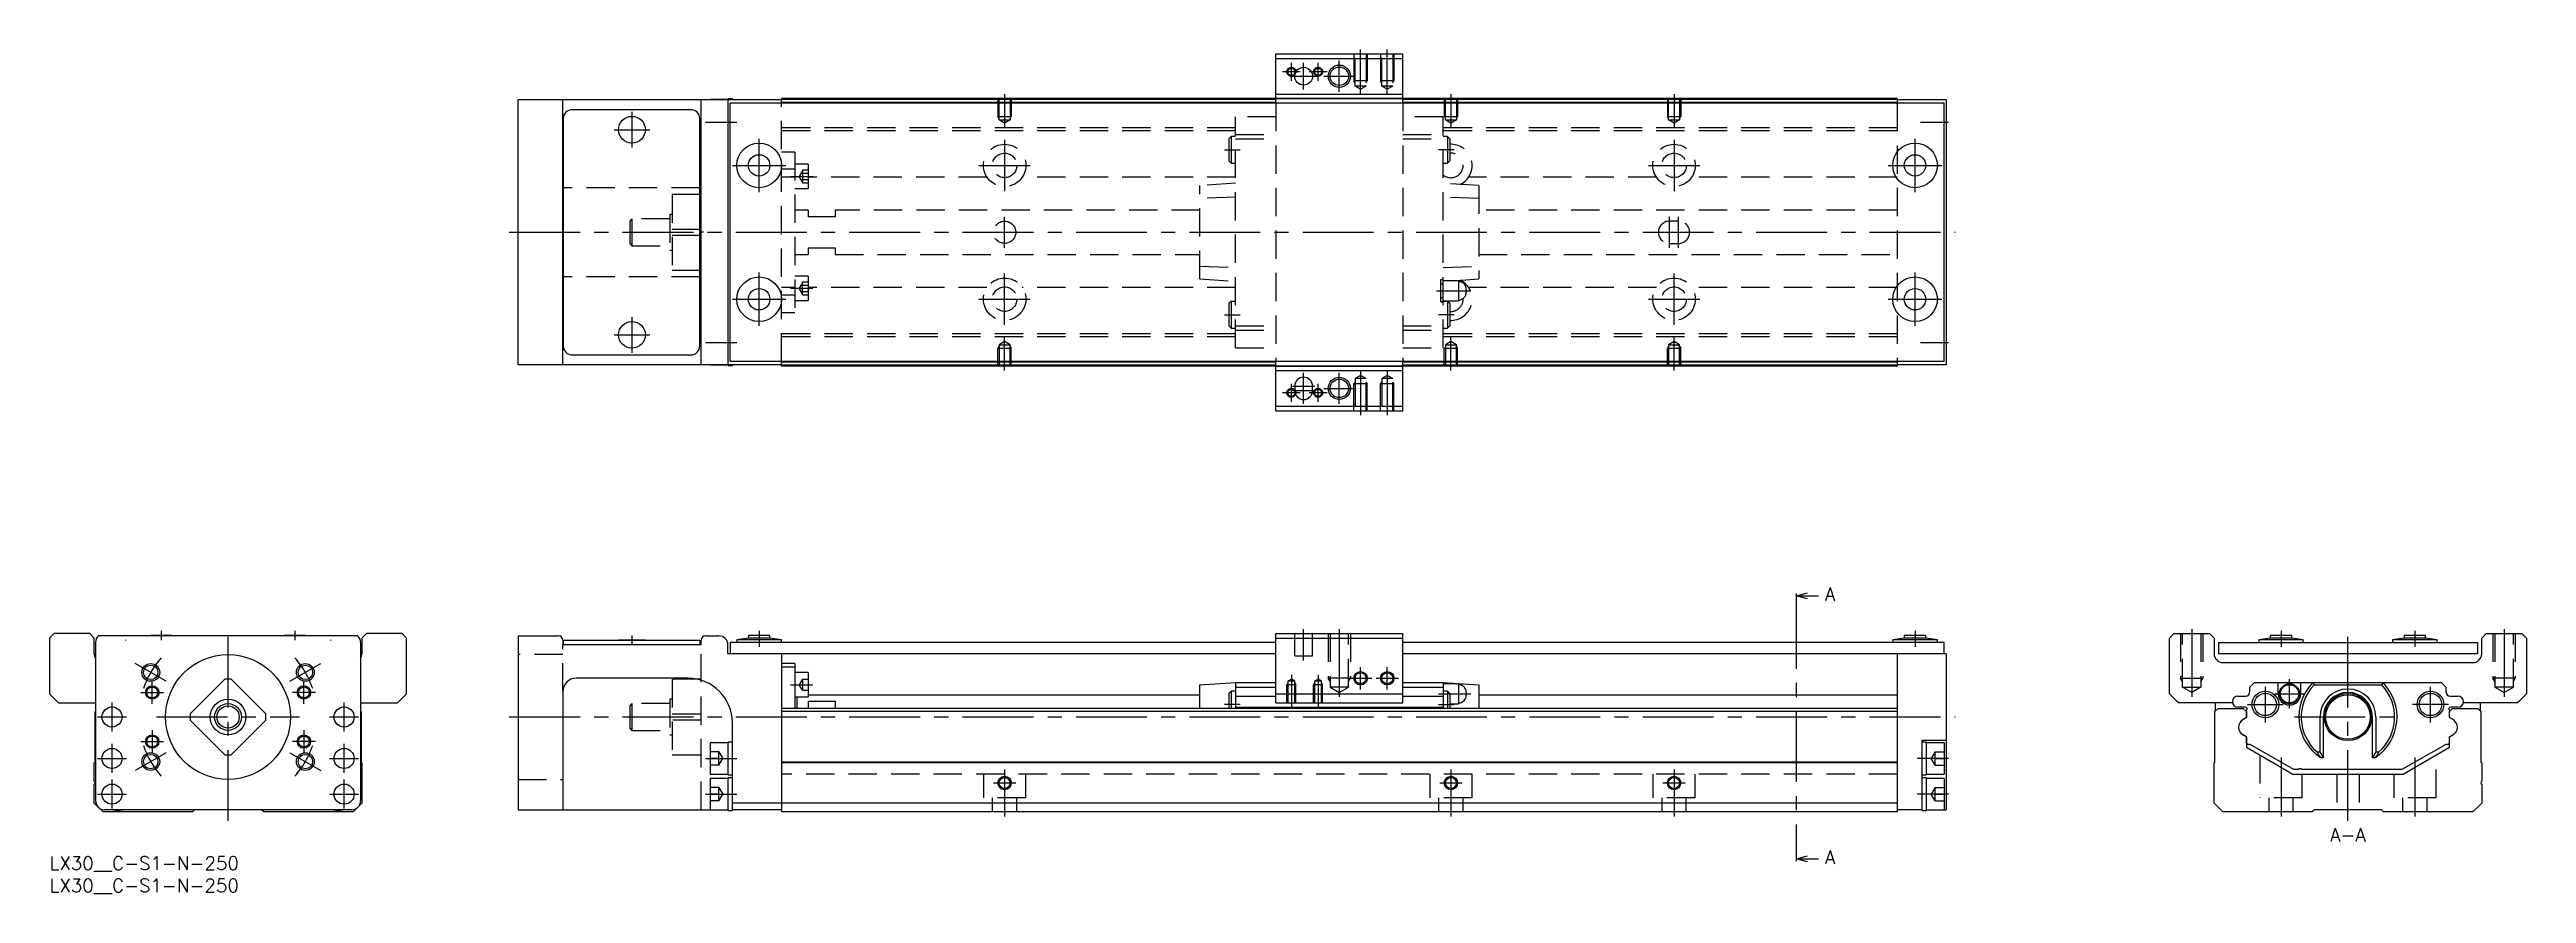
# Model space of a CAD drawing. Extents: x 0 to 555, y -8 to 181.
import ezdxf

# ---------------------------------------------------------------- set-up
doc = ezdxf.new("R2010")
doc.units = 0
doc.header["$LTSCALE"] = 0.5
doc.linetypes.add('CENTER', pattern=[50.8, 31.75, -6.35, 6.35, -6.35])
doc.linetypes.add('DASHED', pattern=[19.05, 12.7, -6.35])
for name, color, linetype in [('MSM_CENTER', 1, 'CENTER'), ('MSM_CONTINUOUS', 7, 'CONTINUOUS'), ('MSM_DASHED', 4, 'DASHED'), ('MSM_NARROW', 5, 'CONTINUOUS'), ('MSM_PART_NUMBER', 7, 'CONTINUOUS')]:
    doc.layers.add(name, color=color, linetype=linetype)
doc.styles.get("Standard").update_dxf_attribs({"font": 'txt.shx', "height": 3, "bigfont": 'bigfont.shx'})

# ---------------------------------------------------------------- blocks, each defined once
blk = doc.blocks.new('*U2')
at = {"layer": 'MSM_PART_NUMBER'}
blk.add_text('LX30__C-S1-N-250', height=3, dxfattribs=at).set_placement((0, -3))
blk = doc.blocks.new('*U3')
at = {"layer": 'MSM_PART_NUMBER'}
blk.add_text('LX30__C-S1-N-250', height=3, dxfattribs=at).set_placement((0, -8))

msp = doc.modelspace()

# ---------------------------------------------------------------- linework, layer by layer
at = {"layer": 'MSM_CENTER'}
for p, q in [((278.25, 174), (278.25, 178)), ((281, 172), (281, 178)), ((284.25, 174), (284.25, 178)), ((289, 171.5), (289, 178.5)), ((293.75, 171.09), (293.75, 181)), ((299.75, 171.09), (299.75, 181)), ((280.25, 176), (276.25, 176)), ((278, 175), (284, 175)), ((286.25, 176), (282.25, 176)), ((285.5, 175), (292.5, 175)), ((130.5, 167), (130.5, 159)), ((214, 171), (214, 163.49)), ((314, 171), (314, 163.49)), ((364, 171), (364, 163.49)), ((126.5, 163), (134.5, 163)), ((147, 164.7), (154, 164.7)), ((159, 149), (159, 161)), ((418, 149), (418, 161)), ((419.25, 164.7), (425.5, 164.7)), ((214, 160.75), (214, 149.25)), ((263.25, 158.5), (266.75, 158.5)), ((314.75, 158.5), (311.25, 158.5)), ((364, 160.75), (364, 149.25)), ((153, 155), (165, 155)), ((166, 152.55), (171, 152.55)), ((208.25, 155), (219.75, 155)), ((358.25, 155), (369.75, 155)), ((412, 155), (424, 155)), ((103, 140), (427, 140)), ((214, 136.5), (214, 143.5)), ((363, 136.5), (363, 143.5)), ((365, 136.5), (365, 143.5)), ((159, 119), (159, 131)), ((214, 119.25), (214, 130.75)), ((364, 119.25), (364, 130.75)), ((418, 119), (418, 131)), ((153, 125), (165, 125)), ((166, 127.44), (171, 127.44)), ((208.25, 125), (219.75, 125)), ((310.75, 126.9), (318.45, 126.9)), ((358.25, 125), (369.75, 125)), ((412, 125), (424, 125)), ((126.5, 117), (134.5, 117)), ((130.5, 121), (130.5, 113)), ((263.25, 121.5), (266.75, 121.5)), ((314.75, 121.5), (311.25, 121.5)), ((147, 115.3), (154, 115.3)), ((214, 109), (214, 116.51)), ((314, 109), (314, 116.51)), ((364, 109), (364, 116.51)), ((419.25, 115.3), (425.5, 115.3)), ((278.25, 102), (278.25, 106)), ((278.5, 105.5), (283.5, 105.5)), ((281, 101.5), (281, 108.5)), ((284.25, 102), (284.25, 106)), ((289, 101.5), (289, 108.5)), ((293.75, 108.91), (293.75, 99)), ((299.75, 108.91), (299.75, 99)), ((280.25, 104), (276.25, 104)), ((278.5, 104.5), (283.5, 104.5)), ((286.25, 104), (282.25, 104)), ((285.5, 105), (292.5, 105)), ((391.38, 58), (391.38, 0)), ((25, 50.6), (25, 48.5)), ((40, 8), (40, 51.5)), ((55, 50.6), (55, 48.5)), ((159, 50.6), (159, 47)), ((281, 44), (281, 51)), ((289, 51), (289, 35.81)), ((418, 50.6), (418, 47)), ((480, 51), (480, 35.81)), ((500, 50.6), (500, 47)), ((515, 8), (515, 51.5)), ((530, 50.6), (530, 47)), ((550, 51), (550, 35.81)), ((17, 48.6), (17, 48.49)), ((63, 48.49), (63, 48.6)), ((130.5, 49.6), (130.5, 47.49)), ((26.14, 39.3), (19.22, 43.3)), ((23, 34.22), (23, 39.38)), ((53.86, 39.3), (60.78, 43.3)), ((57, 34.22), (57, 39.38)), ((278.25, 40.76), (278.25, 33.5)), ((284.25, 40.76), (284.25, 33.5)), ((291.25, 40), (296.25, 40)), ((293.75, 37.5), (293.75, 42.5)), ((297.25, 40), (302.25, 40)), ((299.75, 37.5), (299.75, 42.5)), ((501.9, 33.25), (501.9, 39.75)), ((14, 28.05), (14, 34.55)), ((20.42, 36.8), (25.57, 36.8)), ((59.57, 36.8), (54.42, 36.8)), ((66, 28.05), (66, 34.55)), ((166, 38.55), (171, 38.55)), ((266.75, 34.1), (263.25, 34.1)), ((311.25, 36.5), (318.45, 36.5)), ((311.25, 34.1), (314.75, 34.1)), ((492.5, 34.1), (500.5, 34.1)), ((496.5, 30.1), (496.5, 38.1)), ((498.65, 36.5), (505.15, 36.5)), ((537.5, 34.1), (529.5, 34.1)), ((533.5, 30.1), (533.5, 38.1)), ((10.75, 31.3), (17.25, 31.3)), ((23, 28.38), (23, 23.23)), ((24, 31.3), (56, 31.3)), ((57, 28.38), (57, 23.23)), ((62.75, 31.3), (69.25, 31.3)), ((103, 31.3), (427, 31.3)), ((503, 31.3), (527, 31.3)), ((14, 18.75), (14, 25.25)), ((26.14, 23.3), (19.22, 19.3)), ((20.42, 25.8), (25.57, 25.8)), ((53.86, 23.3), (60.78, 19.3)), ((59.57, 25.8), (54.42, 25.8)), ((66, 18.75), (66, 25.25)), ((10.75, 22), (17.25, 22)), ((14, 10.75), (14, 17.25)), ((62.75, 22), (69.25, 22)), ((66, 10.75), (66, 17.25)), ((147, 22), (154, 22)), ((214, 19.5), (214, 9)), ((314, 19.5), (314, 9)), ((364, 19.5), (364, 9)), ((425.5, 22), (418.5, 22)), ((500, 22.18), (500, 9)), ((530, 22.18), (530, 9)), ((10.75, 14), (17.25, 14)), ((62.75, 14), (69.25, 14)), ((147, 14), (154, 14)), ((211.5, 16.5), (216.5, 16.5)), ((311.5, 16.5), (316.5, 16.5)), ((361.5, 16.5), (366.5, 16.5)), ((425.5, 14), (418.5, 14))]:
    msp.add_line(p, q, dxfattribs=at)
for start, end in [(138.5385, 161.4615), (18.5385, 41.4615), (198.5385, 221.4615), (318.5385, 341.4615)]:
    msp.add_arc((40, 31.3), 20, start, end, dxfattribs=at)
at = {"layer": 'MSM_CONTINUOUS'}
for p, q in [((274.75, 169), (274.75, 180)), ((274.75, 180), (303.25, 180)), ((274.75, 179), (303.25, 179)), ((303.25, 169), (303.25, 180)), ((105, 110.3), (105, 169.7)), ((164, 169.7), (105, 169.7)), ((115, 110.3), (115, 169.7)), ((143.7, 167.5), (117.1, 167.5)), ((146, 110.3), (146, 169.7)), ((148, 169.75), (148, 169.7)), ((152, 169.75), (148, 169.75)), ((153, 169.9), (152, 169.9)), ((152, 169.9), (152, 110.1)), ((152, 169.7), (152, 110.3)), ((152.5, 111), (152.5, 169)), ((152.5, 111), (152.5, 169)), ((424.5, 169), (152.5, 169)), ((153, 169.9), (153, 169.7)), ((164, 169), (164, 170)), ((414, 170), (164, 170)), ((274.75, 169.8), (164, 169.8)), ((274.75, 169.1), (164, 169.1)), ((274.75, 171), (303.25, 171)), ((274.75, 170), (303.25, 170)), ((414, 169.8), (303.25, 169.8)), ((414, 169.1), (303.25, 169.1)), ((414, 170), (414, 169)), ((425, 169.7), (414, 169.7)), ((424.5, 111), (424.5, 169)), ((425, 169.7), (425, 110.3)), ((115.1, 165.5), (115.1, 114.5)), ((145.7, 114.5), (145.7, 165.5)), ((115, 158.2), (115.1, 158.2)), ((145.7, 158.2), (146, 158.2)), ((115.1, 150), (115, 150)), ((146, 150), (145.7, 150)), ((146, 148.5), (145.7, 148.5)), ((146, 148.47), (145.7, 148.47)), ((145.7, 140.72), (146, 140.72)), ((145.7, 140.72), (146, 140.72)), ((146, 139.28), (145.7, 139.28)), ((146, 139.28), (145.7, 139.28)), ((115.1, 130), (115, 130)), ((146, 131.53), (145.7, 131.53)), ((146, 131.5), (145.7, 131.5)), ((146, 130), (145.7, 130)), ((115.1, 121.8), (115, 121.8)), ((146, 121.8), (145.7, 121.8)), ((117.1, 112.5), (143.7, 112.5)), ((164, 110.3), (105, 110.3)), ((148, 110.3), (148, 110.25)), ((148, 110.25), (152, 110.25)), ((152, 110.1), (153, 110.1)), ((424.5, 111), (152.5, 111)), ((153, 110.3), (153, 110.1)), ((164, 110), (164, 111)), ((274.75, 110.9), (164, 110.9)), ((274.75, 110.2), (164, 110.2)), ((414, 110), (164, 110)), ((274.75, 100), (274.75, 111)), ((274.75, 110), (303.25, 110)), ((274.75, 109), (303.25, 109)), ((279, 105.5), (279, 104.5)), ((283, 104.5), (283, 105.5)), ((303.25, 100), (303.25, 111)), ((414, 110.9), (303.25, 110.9)), ((414, 110.2), (303.25, 110.2)), ((414, 111), (414, 110)), ((425, 110.3), (414, 110.3)), ((274.75, 101), (303.25, 101)), ((274.75, 100), (303.25, 100)), ((391.38, 58.5), (393.88, 59.17)), ((391.38, 59), (391.38, 58)), ((393.88, 57.83), (391.38, 58.5)), ((391.38, 58.5), (396.38, 58.5)), ((1, 50), (0, 49)), ((9, 50), (1, 50)), ((10, 49), (9, 50)), ((71, 50), (70, 49)), ((79, 50), (71, 50)), ((80, 49), (79, 50)), ((274.75, 50), (303.25, 50)), ((274.75, 34.5), (274.75, 50)), ((303.25, 34.5), (303.25, 50)), ((475, 49), (476, 50)), ((476, 50), (484, 50)), ((484, 50), (485, 49)), ((545, 49), (546, 50)), ((546, 50), (554, 50)), ((554, 50), (555, 49)), ((0, 49), (0, 36.5)), ((10, 45.5), (10, 49)), ((10.3, 48), (10.3, 12.5)), ((69.02, 49.5), (10.98, 49.5)), ((22.6, 49.6), (22.6, 49.5)), ((27.4, 49.6), (22.6, 49.6)), ((27.4, 49.5), (27.4, 49.6)), ((52.6, 49.6), (52.6, 49.5)), ((57.4, 49.6), (52.6, 49.6)), ((57.4, 49.5), (57.4, 49.6)), ((69.7, 48), (69.7, 12.5)), ((70, 49), (70, 45.5)), ((80, 36.5), (80, 49)), ((105, 49.5), (105, 10.5)), ((105, 49.5), (114, 49.5)), ((115, 48.5), (115, 47.5)), ((146, 47.5), (115, 47.5)), ((115.1, 48.5), (115.1, 47.5)), ((115.1, 48.5), (145.7, 48.5)), ((127.5, 48.6), (133.5, 48.6)), ((127.5, 48.6), (127.5, 48.5)), ((133.5, 48.5), (133.5, 48.6)), ((145.7, 48.5), (145.7, 47.5)), ((146, 47.5), (146, 48.5)), ((147, 49.5), (150, 49.5)), ((152, 45.5), (152, 47.5)), ((274.75, 45.5), (152, 45.5)), ((152.5, 48), (152.5, 45.5)), ((274.75, 48), (152.5, 48)), ((156.6, 49), (154, 48.6)), ((154, 48.6), (154, 48)), ((164, 48.6), (154, 48.6)), ((156.6, 49.6), (156.6, 49)), ((161.4, 49.6), (156.6, 49.6)), ((161.4, 49), (156.6, 49)), ((161.4, 49), (161.4, 49.6)), ((164, 48.6), (161.4, 49)), ((164, 48), (164, 48.6)), ((164, 45.5), (164, 10)), ((274.75, 49), (303.25, 49)), ((424.5, 48), (303.25, 48)), ((425, 45.5), (303.25, 45.5)), ((415.6, 49), (413, 48.6)), ((413, 48.6), (413, 48)), ((423, 48.6), (413, 48.6)), ((414, 45.5), (414, 10)), ((415.6, 49.6), (415.6, 49)), ((420.4, 49.6), (415.6, 49.6)), ((420.4, 49), (415.6, 49)), ((420.4, 49), (420.4, 49.6)), ((423, 48.6), (420.4, 49)), ((423, 48), (423, 48.6)), ((424.5, 45.5), (424.5, 48)), ((425, 45.5), (425, 10.5)), ((475, 36.5), (475, 49)), ((485, 49), (485, 45.5)), ((486, 48), (544, 48)), ((486, 48), (486, 45.5)), ((544, 45.5), (486, 45.5)), ((497.6, 49), (495, 48.6)), ((505, 48.6), (495, 48.6)), ((495, 48.6), (495, 48)), ((502.4, 49.6), (497.6, 49.6)), ((497.6, 49.6), (497.6, 49)), ((502.4, 49), (497.6, 49)), ((502.4, 49), (502.4, 49.6)), ((505, 48.6), (502.4, 49)), ((505, 48), (505, 48.6)), ((527.6, 49), (525, 48.6)), ((535, 48.6), (525, 48.6)), ((525, 48.6), (525, 48)), ((532.4, 49.6), (527.6, 49.6)), ((527.6, 49.6), (527.6, 49)), ((532.4, 49), (527.6, 49)), ((532.4, 49), (532.4, 49.6)), ((535, 48.6), (532.4, 49)), ((535, 48), (535, 48.6)), ((544, 48), (544, 45.5)), ((545, 45.5), (545, 49)), ((555, 49), (555, 36.5)), ((39.28, 39.77), (31.53, 32.02)), ((48.47, 32.02), (40.72, 39.77)), ((143, 40), (118, 40)), ((167, 43.3), (164, 43.3)), ((167, 42.45), (164, 42.45)), ((167, 43.3), (167, 33.2)), ((170, 41.3), (167, 41.3)), ((170, 41.3), (170, 35.8)), ((257.75, 38.5), (265.75, 39)), ((265.75, 39), (274.75, 39)), ((265.75, 39), (265.75, 33.2)), ((303.25, 39), (312.25, 39)), ((312.25, 39), (320.25, 38.5)), ((312.25, 39), (312.25, 33.2)), ((487, 43.5), (543, 43.5)), ((493.05, 38), (494.05, 39)), ((494.05, 39), (535.95, 39)), ((499.4, 36.5), (499.4, 39)), ((504.4, 39), (504.4, 36.5)), ((507.14, 39), (507.4, 38.5)), ((522.6, 38.5), (522.86, 39)), ((535.95, 39), (536.95, 38)), ((0, 36.5), (2, 34.5)), ((2, 34.5), (10.3, 34.5)), ((69.7, 34.5), (78, 34.5)), ((78, 34.5), (80, 36.5)), ((115, 37), (115, 10.5)), ((167, 35.8), (170, 35.8)), ((167.5, 33.2), (167.5, 35.8)), ((170, 36.3), (257.75, 36.3)), ((170, 34.87), (176, 34.87)), ((170, 34.87), (170, 33.2)), ((176, 34.87), (176, 33.2)), ((257.75, 33.2), (257.75, 38.5)), ((264.75, 37.1), (264.25, 36.6)), ((264.25, 36.6), (264.25, 33.2)), ((265.75, 37.1), (264.75, 37.1)), ((264.75, 37.1), (264.75, 33.2)), ((265.75, 38), (274.75, 38)), ((265.75, 36), (274.75, 36)), ((265.75, 33.5), (312.25, 33.5)), ((274.75, 36.5), (303.25, 36.5)), ((274.75, 34.5), (303.25, 34.5)), ((303.25, 38), (312.25, 38)), ((303.25, 36), (312.25, 36)), ((315.7, 38.75), (312.25, 38.75)), ((313.25, 37.1), (312.25, 37.1)), ((313.75, 36.6), (313.25, 37.1)), ((313.25, 37.1), (313.25, 33.2)), ((313.75, 36.6), (313.75, 33.2)), ((313.75, 34.25), (315.7, 34.25)), ((315.7, 38.75), (315.7, 34.25)), ((317.45, 36.8), (317.45, 36.2)), ((320.25, 38.5), (320.25, 33.2)), ((320.25, 36.3), (414, 36.3)), ((477, 34.5), (475, 36.5)), ((489.13, 34.5), (477, 34.5)), ((485.3, 32.6), (485.3, 34.5)), ((490.35, 36), (492.05, 36)), ((491.75, 33.5), (490.35, 33.5)), ((493.05, 37), (493.05, 38)), ((507.4, 38.5), (522.6, 38.5)), ((536.95, 38), (536.95, 37)), ((537.95, 36), (539.65, 36)), ((539.65, 33.5), (538.25, 33.5)), ((553, 34.5), (540.87, 34.5)), ((544.7, 32.6), (544.7, 34.5)), ((555, 36.5), (553, 34.5)), ((10.2, 32.5), (10.3, 32.6)), ((10.2, 21.2), (10.2, 32.5)), ((31.53, 30.58), (39.28, 22.83)), ((40.72, 22.83), (48.47, 30.58)), ((69.7, 32.6), (69.8, 32.5)), ((69.8, 32.5), (69.8, 21.2)), ((153, 10.35), (153, 30)), ((414, 33.2), (164, 33.2)), ((414, 32.5), (164, 32.5)), ((485.2, 32.5), (485.9, 33.2)), ((485.2, 21.2), (485.2, 32.5)), ((485.9, 33.2), (491.55, 33.2)), ((492.25, 31.15), (491.5, 30.72)), ((491.55, 33.2), (492.25, 32.5)), ((491.6, 30.78), (492.25, 31.15)), ((492.2, 32.55), (492.2, 32.7)), ((492.25, 32.5), (492.2, 32.55)), ((492.25, 31.15), (492.25, 32.5)), ((492.25, 32.5), (492.25, 31.15)), ((508.74, 23.45), (508.74, 31.3)), ((509.5, 22.2), (509.5, 31.3)), ((520.5, 22.2), (520.5, 31.3)), ((521.26, 31.3), (521.26, 23.45)), ((537.75, 32.5), (538.45, 33.2)), ((537.75, 31.15), (537.75, 32.5)), ((538.4, 30.78), (537.75, 31.15)), ((537.8, 32.7), (537.8, 32.55)), ((538.4, 30.78), (538.49, 30.73)), ((538.45, 33.2), (544.1, 33.2)), ((544.1, 33.2), (544.8, 32.5)), ((544.8, 32.5), (544.8, 21.2)), ((152, 25.5), (148, 25.5)), ((148, 25.5), (148, 18.5)), ((153, 25.65), (152, 25.65)), ((152, 25.65), (152, 18.35)), ((425, 26), (419.5, 26)), ((419.5, 26), (419.5, 10.35)), ((420.5, 25.65), (419.5, 25.65)), ((420.5, 25.65), (420.5, 18.35)), ((424.5, 25.5), (420.5, 25.5)), ((424.5, 25.5), (424.5, 18.5)), ((492.25, 26.85), (491.5, 27.28)), ((491.6, 27.22), (492.25, 26.85)), ((492.25, 25.45), (492.25, 26.85)), ((492.25, 26.85), (492.25, 24.5)), ((492.25, 24.5), (502.64, 18.5)), ((493.1, 25.16), (492.7, 25.16)), ((502.91, 19.5), (493.1, 25.16)), ((508.07, 23.45), (508.74, 23.45)), ((509.5, 22.2), (508.74, 23.45)), ((521.26, 23.45), (520.5, 22.2)), ((521.26, 23.45), (521.93, 23.45)), ((536.9, 25.16), (527.09, 19.5)), ((527.36, 18.5), (537.75, 24.5)), ((537.3, 25.16), (536.9, 25.16)), ((537.75, 26.85), (538.5, 27.28)), ((537.75, 24.5), (537.75, 26.85)), ((10, 21), (10.2, 21.2)), ((10, 16.9), (10, 21)), ((69.8, 21.2), (70, 21)), ((70, 21), (70, 12)), ((148, 18.5), (152, 18.5)), ((152, 17.5), (148, 17.5)), ((148, 17.5), (148, 10.5)), ((152, 18.35), (153, 18.35)), ((153, 17.65), (152, 17.65)), ((152, 17.65), (152, 10.35)), ((414, 21.2), (164, 21.2)), ((414, 21), (164, 21)), ((419.5, 18.35), (420.5, 18.35)), ((420.5, 17.65), (419.5, 17.65)), ((420.5, 18.5), (424.5, 18.5)), ((420.5, 17.65), (420.5, 10.35)), ((424.5, 17.5), (420.5, 17.5)), ((424.5, 17.5), (424.5, 10.5)), ((485, 21), (485.2, 21.2)), ((485, 12), (485, 21)), ((502.64, 18.5), (527.36, 18.5)), ((503.85, 19.5), (502.91, 19.5)), ((527.09, 19.5), (504.65, 19.5)), ((508.82, 22.2), (509.5, 22.2)), ((520.5, 22.2), (521.18, 22.2)), ((544.8, 21.2), (545, 21)), ((545, 21), (545, 16.9)), ((10, 12), (10, 16.1)), ((10.7, 11.3), (10, 12)), ((70, 12), (69.3, 11.3)), ((414, 12), (153, 12)), ((487, 10), (485, 12)), ((545, 12), (543, 10)), ((545, 16.1), (545, 12)), ((12, 10), (11.1, 10.9)), ((32, 10), (12, 10)), ((67.7, 10.5), (12.3, 10.5)), ((32.5, 10.5), (32, 10)), ((48, 10), (47.5, 10.5)), ((68, 10), (48, 10)), ((68.9, 10.9), (68, 10)), ((105, 10.5), (152, 10.5)), ((152, 10.35), (153, 10.35)), ((164, 10.5), (153, 10.5)), ((414, 10), (164, 10)), ((419.5, 10.5), (414, 10.5)), ((419.5, 10.35), (420.5, 10.35)), ((420.5, 10.5), (425, 10.5)), ((507, 10), (487, 10)), ((507.5, 10.5), (507, 10)), ((522.5, 10.5), (507.5, 10.5)), ((523, 10), (522.5, 10.5)), ((543, 10), (523, 10)), ((391.38, -0.5), (393.88, 0.17)), ((391.38, 0), (391.38, -1)), ((393.88, -1.17), (391.38, -0.5)), ((391.38, -0.5), (396.38, -0.5))]:
    msp.add_line(p, q, dxfattribs=at)
for centre, radius in [((281, 175), 2), ((289, 175), 2.07), ((130.5, 163), 3), ((159, 155), 5), ((159, 155), 2.4), ((418, 155), 5), ((418, 155), 2.4), ((159, 125), 5), ((418, 125), 5), ((159, 125), 2.4), ((418, 125), 2.4), ((130.5, 117), 3), ((289, 105), 2.07), ((40, 31.3), 14), ((22.68, 41.3), 1.62), ((57.32, 41.3), 1.62), ((293.75, 40), 1.23), ((299.75, 40), 1.23), ((14, 31.3), 2.25), ((23, 36.8), 1.23), ((40, 31.3), 4), ((40, 31.3), 3), ((40, 31.3), 2.5), ((57, 36.8), 1.23), ((66, 31.3), 2.25), ((496.5, 34.1), 3), ((496.5, 34.1), 2.5), ((501.9, 36.5), 2.25), ((501.9, 36.5), 2.05), ((515, 31.3), 5.3), ((515, 31.3), 5), ((533.5, 34.1), 3), ((533.5, 34.1), 2.5), ((14, 22), 2.25), ((22.68, 21.3), 1.62), ((23, 25.8), 1.23), ((57.32, 21.3), 1.62), ((57, 25.8), 1.23), ((66, 22), 2.25), ((214, 16.5), 1.23), ((314, 16.5), 1.23), ((364, 16.5), 1.23), ((14, 14), 2.25), ((66, 14), 2.25)]:
    msp.add_circle(centre, radius, dxfattribs=at)
for centre, radius, start, end in [((117.1, 165.5), 2, 90, 180), ((143.7, 165.5), 2, 0, 90), ((117.1, 114.5), 2, 180, 270), ((143.7, 114.5), 2, 270, 0), ((281, 105.5), 2, 0, 180), ((281, 104.5), 2, 180, 0), ((12, 45.5), 2, 180, 211.7883), ((12.3, 48), 2, 131.4096, 180), ((67.7, 48), 2, 0, 48.5904), ((68, 45.5), 2, 328.2117, 0), ((114, 48.5), 1, 0, 90), ((147, 48.5), 1, 90, 180), ((150, 47.5), 2, 0, 90), ((487, 45.5), 2, 180, 270), ((543, 45.5), 2, 270, 0), ((40, 31.3), 8.5, 85.1192, 94.8808), ((118, 37), 3, 90, 180), ((143, 30), 10, 0, 90), ((515, 31.3), 11, 135.573, 235.8196), ((515, 31.3), 11, 304.1804, 44.427), ((315.7, 36.8), 1.75, 0, 90), ((315.7, 36.2), 1.75, 270, 0), ((490.35, 34.75), 1.25, 90, 270), ((491.75, 32.5), 1, 41.234, 90), ((492.05, 37), 1, 270, 0), ((501.9, 36.5), 2.5, 180, 0), ((515, 31.3), 10.47, 136.5713, 228.5552), ((515, 31.3), 6.26, 0, 180), ((515, 31.3), 5.5, 0, 180), ((515, 31.3), 10.47, 311.4448, 43.4287), ((537.95, 37), 1, 180, 270), ((538.25, 32.5), 1, 90, 138.766), ((539.65, 34.75), 1.25, 270, 90), ((40, 31.3), 8.5, 175.1192, 184.8808), ((40, 31.3), 8.5, 355.1192, 4.8808), ((492.65, 28.85), 2.2, 121.4553, 176.019), ((492.65, 29.15), 2.2, 183.981, 238.5447), ((492.65, 29.15), 2.2, 183.981, 241.4552), ((492.65, 28.85), 2.2, 121.3887, 134.5331), ((492.7, 32.7), 0.5, 113.3254, 180), ((537.3, 32.7), 0.5, 0, 66.6746), ((537.35, 28.85), 2.2, 3.981, 61.4552), ((537.35, 29.15), 2.2, 301.4553, 356.019), ((40, 31.3), 8.5, 265.1192, 274.8808), ((492.7, 25.66), 0.5, 205.8419, 270), ((516, 27.35), 8.83, 206.1475, 215.6253), ((514, 27.35), 8.84, 324.3755, 333.8517), ((537.3, 25.66), 0.5, 270, 334.1581), ((9.7, 16.5), 0.5, 306.8699, 53.1301), ((504.25, 19.2), 0.5, 36.8699, 143.1301), ((545.3, 16.5), 0.5, 126.8699, 233.1301), ((12.3, 12.5), 2, 180, 270), ((67.7, 12.5), 2, 270, 0), ((15.3, 14), 3.65, 253.517, 286.483), ((64.7, 14), 3.65, 253.517, 286.483)]:
    msp.add_arc(centre, radius, start, end, dxfattribs=at)
at = {"layer": 'MSM_DASHED'}
for p, q in [((292.25, 180), (292.25, 174)), ((292.52, 172.8), (292.52, 180)), ((294.98, 180), (294.98, 172.8)), ((295.25, 180), (295.25, 174)), ((298.25, 180), (298.25, 174)), ((298.52, 172.8), (298.52, 180)), ((300.98, 180), (300.98, 172.8)), ((301.25, 180), (301.25, 174)), ((295.25, 174), (292.25, 174)), ((292.52, 173.53), (292.25, 174)), ((294.98, 172.8), (292.52, 172.8)), ((293.75, 172.09), (292.52, 172.8)), ((294.98, 172.8), (293.75, 172.09)), ((294.98, 173.53), (295.25, 174)), ((301.25, 174), (298.25, 174)), ((298.52, 173.53), (298.25, 174)), ((300.98, 172.8), (298.52, 172.8)), ((299.75, 172.09), (298.52, 172.8)), ((300.98, 172.8), (299.75, 172.09)), ((300.98, 173.53), (301.25, 174)), ((164, 111), (164, 169)), ((212.5, 170), (212.5, 166)), ((212.77, 165.2), (212.77, 170)), ((215.23, 170), (215.23, 165.2)), ((215.5, 170), (215.5, 166)), ((274.75, 169), (274.75, 111)), ((303.25, 169), (303.25, 111)), ((312.5, 170), (312.5, 166)), ((312.77, 165.2), (312.77, 170)), ((315.23, 170), (315.23, 165.2)), ((315.5, 170), (315.5, 166)), ((362.5, 170), (362.5, 166)), ((362.77, 165.2), (362.77, 170)), ((365.23, 170), (365.23, 165.2)), ((365.5, 170), (365.5, 166)), ((414, 169), (414, 111)), ((265.75, 163.45), (164, 163.45)), ((265.75, 162.75), (164, 162.75)), ((212.77, 165.53), (212.5, 166)), ((212.5, 166), (215.5, 166)), ((212.77, 165.2), (215.23, 165.2)), ((214, 164.49), (212.77, 165.2)), ((215.23, 165.2), (214, 164.49)), ((215.23, 165.53), (215.5, 166)), ((264.75, 161.5), (264.25, 161)), ((264.25, 161), (264.25, 156)), ((264.75, 161.5), (264.75, 155.5)), ((265.75, 161.5), (264.75, 161.5)), ((274.75, 165.9), (265.75, 165.9)), ((265.75, 114.1), (265.75, 165.9)), ((265.75, 161.95), (274.75, 161.95)), ((265.75, 160.95), (274.75, 160.95)), ((312.25, 165.9), (303.25, 165.9)), ((303.25, 161.95), (312.25, 161.95)), ((303.25, 160.95), (312.25, 160.95)), ((312.25, 114.1), (312.25, 165.9)), ((414, 163.45), (312.25, 163.45)), ((414, 162.75), (312.25, 162.75)), ((313.25, 161.5), (312.25, 161.5)), ((312.5, 166), (315.5, 166)), ((312.56, 165.9), (312.5, 166)), ((312.77, 165.53), (312.75, 165.57)), ((312.77, 165.2), (315.23, 165.2)), ((314, 164.49), (312.77, 165.2)), ((313.25, 161.5), (313.25, 155.5)), ((313.75, 161), (313.25, 161.5)), ((313.75, 161), (313.75, 156)), ((315.23, 165.2), (314, 164.49)), ((315.23, 165.53), (315.5, 166)), ((362.77, 165.53), (362.5, 166)), ((362.5, 166), (365.5, 166)), ((362.77, 165.2), (365.23, 165.2)), ((364, 164.49), (362.77, 165.2)), ((365.23, 165.2), (364, 164.49)), ((365.23, 165.53), (365.5, 166)), ((167, 158), (164, 158)), ((167, 158), (167, 122)), ((264.25, 156), (264.75, 155.5)), ((264.75, 155.5), (265.75, 155.5)), ((312.25, 155.5), (313.25, 155.5)), ((313.25, 155.5), (313.75, 156)), ((145.7, 150), (115.1, 150)), ((167, 154.13), (164, 154.13)), ((167, 152.38), (164, 152.38)), ((170, 155.3), (167, 155.3)), ((168.7, 153.8), (167.98, 152.55)), ((168.7, 151.3), (167.98, 152.55)), ((168.7, 154), (170, 154)), ((168.7, 154), (168.7, 151.11)), ((168.7, 153.28), (170, 153.28)), ((168.7, 151.83), (170, 151.83)), ((168.7, 151.11), (170, 151.11)), ((170, 155.3), (170, 149.8)), ((210.05, 152.36), (170, 152.36)), ((265.75, 152.36), (217.95, 152.36)), ((265.75, 151), (257.75, 150.47)), ((257.75, 129.53), (257.75, 150.47)), ((320.25, 150.47), (312.25, 151)), ((360.05, 152.36), (317.95, 152.36)), ((320.25, 150.47), (320.25, 129.53)), ((414, 152.36), (367.95, 152.36)), ((139.5, 148.5), (139.5, 131.5)), ((145.7, 148.5), (139.5, 148.5)), ((145.7, 148.47), (139.5, 148.47)), ((167, 149.8), (170, 149.8)), ((170, 145), (167, 145)), ((170, 145), (170, 143.5)), ((176, 145), (176, 143.5)), ((257.75, 145), (176, 145)), ((265.75, 147.86), (257.75, 147.6)), ((320.25, 147.6), (312.25, 147.86)), ((414, 145), (320.25, 145)), ((130.5, 143), (130, 142.5)), ((130, 142.5), (130, 137.5)), ((130.5, 143), (130.5, 137)), ((139, 143), (130.5, 143)), ((139, 144), (139, 136)), ((139.5, 144), (139, 144)), ((139.5, 140.72), (145.7, 140.72)), ((145.7, 139.28), (139.5, 139.28)), ((146.5, 140), (146, 140)), ((176, 143.5), (170, 143.5)), ((365, 142.5), (363, 142.5)), ((130, 137.5), (130.5, 137)), ((130.5, 137), (139, 137)), ((139, 136), (139.5, 136)), ((167, 135), (170, 135)), ((170, 136.5), (176, 136.5)), ((170, 136.5), (170, 135)), ((176, 136.5), (176, 135)), ((176, 135), (257.75, 135)), ((320.25, 135), (414, 135)), ((363, 137.5), (365, 137.5)), ((145.7, 130), (115.1, 130)), ((139.5, 131.53), (145.7, 131.53)), ((139.5, 131.5), (145.7, 131.5)), ((170, 130.19), (167, 130.19)), ((168.7, 128.69), (167.98, 127.44)), ((168.7, 128.89), (170, 128.89)), ((168.7, 126), (168.7, 128.89)), ((168.7, 128.17), (170, 128.17)), ((170, 130.19), (170, 124.69)), ((257.75, 132.4), (265.75, 132.14)), ((257.75, 129.53), (265.75, 129)), ((311.75, 129.4), (312.25, 129.4)), ((311.75, 124.4), (311.75, 129.4)), ((312.25, 128.4), (311.75, 128.4)), ((312.25, 132.14), (320.25, 132.4)), ((315.7, 129.15), (312.25, 129.15)), ((314.51, 129.15), (320.25, 129.53)), ((315.7, 129.15), (315.7, 124.65)), ((167, 127.62), (164, 127.62)), ((167, 125.87), (164, 125.87)), ((167, 124.69), (170, 124.69)), ((168.7, 126.19), (167.98, 127.44)), ((168.7, 126.72), (170, 126.72)), ((168.7, 126), (170, 126)), ((210.05, 127.64), (170, 127.64)), ((265.75, 127.64), (217.95, 127.64)), ((264.75, 124.5), (264.25, 124)), ((264.25, 124), (264.25, 119)), ((264.75, 124.5), (264.75, 118.5)), ((265.75, 124.5), (264.75, 124.5)), ((311.75, 125.4), (312.25, 125.4)), ((311.75, 124.4), (312.25, 124.4)), ((312.25, 124.65), (315.7, 124.65)), ((313.25, 124.5), (312.25, 124.5)), ((313.75, 124), (313.25, 124.5)), ((313.25, 124.5), (313.25, 118.5)), ((313.75, 124), (313.75, 119)), ((317.45, 127.2), (317.45, 126.6)), ((360.05, 127.64), (317.95, 127.64)), ((414, 127.64), (367.95, 127.64)), ((164, 122), (167, 122)), ((265.75, 117.25), (164, 117.25)), ((264.25, 119), (264.75, 118.5)), ((264.75, 118.5), (265.75, 118.5)), ((265.75, 119.05), (274.75, 119.05)), ((265.75, 118.05), (274.75, 118.05)), ((303.25, 119.05), (312.25, 119.05)), ((303.25, 118.05), (312.25, 118.05)), ((312.25, 118.5), (313.25, 118.5)), ((414, 117.25), (312.25, 117.25)), ((313.25, 118.5), (313.75, 119)), ((265.75, 116.55), (164, 116.55)), ((212.77, 114.47), (212.5, 114)), ((212.5, 110), (212.5, 114)), ((212.5, 114), (215.5, 114)), ((214, 115.51), (212.77, 114.8)), ((212.77, 114.8), (212.77, 110)), ((212.77, 114.8), (215.23, 114.8)), ((215.23, 114.8), (214, 115.51)), ((215.23, 110), (215.23, 114.8)), ((215.23, 114.47), (215.5, 114)), ((215.5, 110), (215.5, 114)), ((265.75, 114.1), (274.75, 114.1)), ((303.25, 114.1), (312.25, 114.1)), ((414, 116.55), (312.25, 116.55)), ((312.56, 114.1), (312.5, 114)), ((312.5, 110), (312.5, 114)), ((312.5, 114), (315.5, 114)), ((312.77, 114.47), (312.75, 114.43)), ((314, 115.51), (312.77, 114.8)), ((312.77, 114.8), (312.77, 110)), ((312.77, 114.8), (315.23, 114.8)), ((315.23, 114.8), (314, 115.51)), ((315.23, 110), (315.23, 114.8)), ((315.23, 114.47), (315.5, 114)), ((315.5, 110), (315.5, 114)), ((362.77, 114.47), (362.5, 114)), ((362.5, 110), (362.5, 114)), ((362.5, 114), (365.5, 114)), ((364, 115.51), (362.77, 114.8)), ((362.77, 114.8), (362.77, 110)), ((362.77, 114.8), (365.23, 114.8)), ((365.23, 114.8), (364, 115.51)), ((365.23, 110), (365.23, 114.8)), ((365.23, 114.47), (365.5, 114)), ((365.5, 110), (365.5, 114)), ((292.52, 106.47), (292.25, 106)), ((295.25, 106), (292.25, 106)), ((292.25, 100), (292.25, 106)), ((293.75, 107.91), (292.52, 107.2)), ((292.52, 107.2), (292.52, 100)), ((294.98, 107.2), (292.52, 107.2)), ((294.98, 107.2), (293.75, 107.91)), ((294.98, 100), (294.98, 107.2)), ((294.98, 106.47), (295.25, 106)), ((295.25, 100), (295.25, 106)), ((298.52, 106.47), (298.25, 106)), ((301.25, 106), (298.25, 106)), ((298.25, 100), (298.25, 106)), ((299.75, 107.91), (298.52, 107.2)), ((298.52, 107.2), (298.52, 100)), ((300.98, 107.2), (298.52, 107.2)), ((300.98, 107.2), (299.75, 107.91)), ((300.98, 100), (300.98, 107.2)), ((300.98, 106.47), (301.25, 106)), ((301.25, 100), (301.25, 106)), ((279, 45), (279, 50)), ((283, 45), (283, 50)), ((286.5, 50), (286.5, 40)), ((286.93, 50), (286.93, 38)), ((291.07, 38), (291.07, 50)), ((291.5, 50), (291.5, 40)), ((477.5, 50), (477.5, 40)), ((477.93, 38), (477.93, 50)), ((482.07, 50), (482.07, 38)), ((482.5, 50), (482.5, 40)), ((547.5, 50), (547.5, 40)), ((547.93, 50), (547.93, 38)), ((552.07, 38), (552.07, 50)), ((552.5, 50), (552.5, 40)), ((115, 45.3), (105, 45.3)), ((115, 37), (115, 47.5)), ((146, 10.5), (146, 47.5)), ((279, 45), (283, 45)), ((139.5, 39.8), (139.5, 22.8)), ((146, 39.8), (139.5, 39.8)), ((146, 39.77), (139.5, 39.77)), ((168.7, 39.8), (167.98, 38.55)), ((168.7, 39.8), (170, 39.8)), ((168.7, 39.8), (168.7, 37.3)), ((277.47, 38.87), (277.25, 38.5)), ((278.25, 39.76), (277.47, 39.31)), ((279.03, 39.31), (277.47, 39.31)), ((277.47, 39.31), (277.47, 34.5)), ((279.03, 39.31), (278.25, 39.76)), ((279.03, 34.5), (279.03, 39.31)), ((279.03, 38.87), (279.25, 38.5)), ((283.47, 38.87), (283.25, 38.5)), ((284.25, 39.76), (283.47, 39.31)), ((285.03, 39.31), (283.47, 39.31)), ((283.47, 39.31), (283.47, 34.5)), ((285.03, 39.31), (284.25, 39.76)), ((285.03, 34.5), (285.03, 39.31)), ((285.03, 38.87), (285.25, 38.5)), ((291.5, 40), (286.5, 40)), ((286.93, 39.25), (286.5, 40)), ((291.07, 39.25), (291.5, 40)), ((477.5, 40), (482.5, 40)), ((477.93, 39.25), (477.5, 40)), ((482.07, 39.25), (482.5, 40)), ((552.5, 40), (547.5, 40)), ((547.93, 39.25), (547.5, 40)), ((552.07, 39.25), (552.5, 40)), ((130.5, 34.3), (130, 33.8)), ((130, 33.8), (130, 28.8)), ((130.5, 34.3), (130.5, 28.3)), ((139, 34.3), (130.5, 34.3)), ((139, 35.3), (139, 27.3)), ((139.5, 35.3), (139, 35.3)), ((168.7, 37.3), (167.98, 38.55)), ((168.7, 38.55), (170, 38.55)), ((168.7, 37.3), (170, 37.3)), ((279.25, 38.5), (277.25, 38.5)), ((277.25, 34.5), (277.25, 38.5)), ((279.25, 34.5), (279.25, 38.5)), ((285.25, 38.5), (283.25, 38.5)), ((283.25, 34.5), (283.25, 38.5)), ((285.25, 34.5), (285.25, 38.5)), ((291.07, 38), (286.93, 38)), ((286.93, 38), (289, 36.81)), ((289, 36.81), (291.07, 38)), ((480, 36.81), (477.93, 38)), ((477.93, 38), (482.07, 38)), ((482.07, 38), (480, 36.81)), ((547.93, 38), (550, 36.81)), ((552.07, 38), (547.93, 38)), ((550, 36.81), (552.07, 38)), ((130, 28.8), (130.5, 28.3)), ((130.5, 28.3), (139, 28.3)), ((139.5, 32.02), (146, 32.02)), ((146, 30.58), (139.5, 30.58)), ((139, 27.3), (139.5, 27.3)), ((139.5, 22.83), (146, 22.83)), ((139.5, 22.8), (146, 22.8)), ((150, 23.5), (148, 23.5)), ((150, 20.5), (150, 23.5)), ((150, 23.5), (150.87, 22)), ((422.5, 23.5), (421.63, 22)), ((422.5, 20.5), (422.5, 23.5)), ((422.5, 23.5), (424.5, 23.5)), ((495.25, 22.77), (495.25, 13.2)), ((534.75, 13.2), (534.75, 22.77)), ((105, 17.3), (115, 17.3)), ((150, 22), (148, 22)), ((150, 20.5), (148, 20.5)), ((150, 20.5), (150.87, 22)), ((414, 18.5), (164, 18.5)), ((209.25, 18.5), (209.25, 13.2)), ((218.75, 13.2), (218.75, 18.5)), ((309.25, 18.5), (309.25, 13.2)), ((318.75, 13.2), (318.75, 18.5)), ((359.25, 18.5), (359.25, 13.2)), ((368.75, 13.2), (368.75, 18.5)), ((422.5, 20.5), (421.63, 22)), ((422.5, 22), (424.5, 22)), ((422.5, 20.5), (424.5, 20.5)), ((504.75, 13.2), (504.75, 18.5)), ((512.5, 18.5), (512.5, 10.5)), ((517.5, 18.5), (517.5, 10.5)), ((525.25, 18.5), (525.25, 13.2)), ((150, 15.5), (148, 15.5)), ((150, 14), (148, 14)), ((150, 12.5), (148, 12.5)), ((150, 12.5), (150, 15.5)), ((150, 15.5), (150.87, 14)), ((150, 12.5), (150.87, 14)), ((218.75, 13.2), (209.25, 13.2)), ((211.25, 13.2), (211.25, 10)), ((216.75, 10), (216.75, 13.2)), ((318.75, 13.2), (309.25, 13.2)), ((311.25, 13.2), (311.25, 10)), ((316.75, 10), (316.75, 13.2)), ((368.75, 13.2), (359.25, 13.2)), ((361.25, 13.2), (361.25, 10)), ((366.75, 10), (366.75, 13.2)), ((422.5, 15.5), (421.63, 14)), ((422.5, 12.5), (421.63, 14)), ((422.5, 12.5), (422.5, 15.5)), ((422.5, 15.5), (424.5, 15.5)), ((422.5, 14), (424.5, 14)), ((422.5, 12.5), (424.5, 12.5)), ((504.75, 13.2), (495.25, 13.2)), ((497.25, 13.2), (497.25, 10)), ((502.75, 10), (502.75, 13.2)), ((534.75, 13.2), (525.25, 13.2)), ((527.25, 13.2), (527.25, 10)), ((532.75, 10), (532.75, 13.2))]:
    msp.add_line(p, q, dxfattribs=at)
for centre, radius in [((278.25, 176), 1), ((278.25, 176), 0.784), ((284.25, 176), 1), ((284.25, 176), 0.784), ((214, 155), 4.75), ((214, 155), 2.75), ((364, 155), 4.75), ((364, 155), 2.75), ((214, 140), 2.5), ((214, 125), 4.75), ((214, 125), 2.75), ((364, 125), 4.75), ((364, 125), 2.75), ((278.25, 104), 1), ((278.25, 104), 0.784), ((284.25, 104), 1), ((284.25, 104), 0.784)]:
    msp.add_circle(centre, radius, dxfattribs=at)
for centre, radius, start, end in [((314, 155), 2.75, 230.4788, 95.2159), ((314, 155), 4.75, 296.3549, 93.017), ((363, 140), 2.5, 90, 270), ((365, 140), 2.5, 270, 90), ((314, 125), 4.75, 266.983, 63.6451), ((315.7, 127.2), 1.75, 0, 90), ((314, 125), 2.75, 264.7841, 4.0629), ((315.7, 126.6), 1.75, 270, 0)]:
    msp.add_arc(centre, radius, start, end, dxfattribs=at)
at = {"layer": 'MSM_NARROW'}
for centre, radius in [((289, 175), 2.5), ((289, 105), 2.5), ((22.68, 41.3), 2), ((57.32, 41.3), 2), ((293.75, 40), 1.5), ((299.75, 40), 1.5), ((23, 36.8), 1.5), ((57, 36.8), 1.5), ((22.68, 21.3), 2), ((23, 25.8), 1.5), ((57.32, 21.3), 2), ((57, 25.8), 1.5), ((214, 16.5), 1.5), ((314, 16.5), 1.5), ((364, 16.5), 1.5)]:
    msp.add_circle(centre, radius, dxfattribs=at)

# ---------------------------------------------------------------- block references
at = {"layer": 'MSM_CONTINUOUS'}
for name in ['*U2', '*U3']:
    msp.add_blockref(name, (0, 0), dxfattribs=at)

# ---------------------------------------------------------------- texts
at = {"layer": 'MSM_PART_NUMBER'}
for s, p in [('A', (397.79, 57.37)), ('A-A', (511.01, 3.36)), ('A', (397.79, -1.63))]:
    msp.add_text(s, height=3, dxfattribs=at).set_placement(p)

doc.saveas('drawing.dxf')
